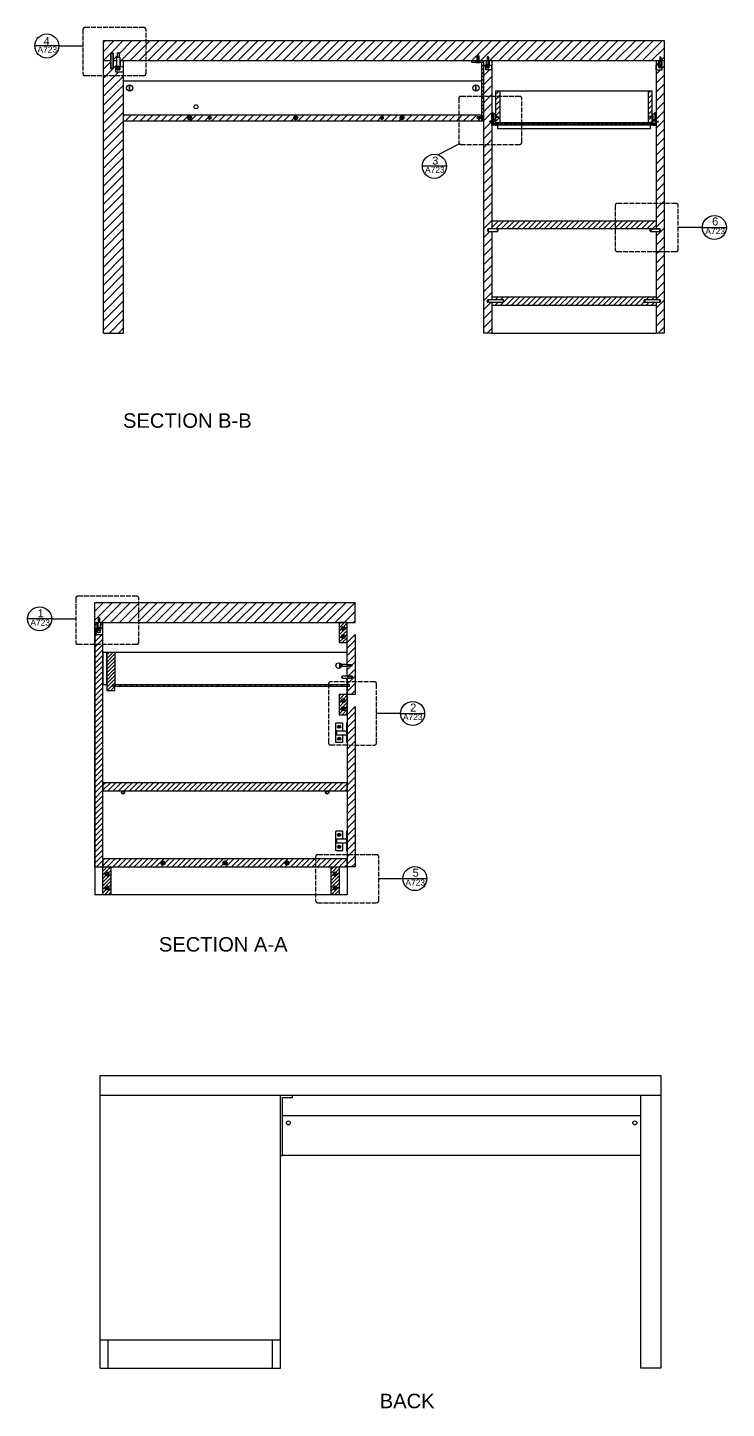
# Model space of a CAD drawing. Header units: millimetres. Extents: x 125 to 1869, y -776 to 1029.
# Drawn here: x 478.9 to 653.4, y 673.3 to 1017.9 of the extents above; entities that cross this region are included whole.
import ezdxf

# ---------------------------------------------------------------- set-up
doc = ezdxf.new("R2010")
doc.units = ezdxf.units.MM
doc.linetypes.add('ACAD_ISO02W100', pattern=[15, 12, -3])
for name, color, linetype in [('A-LINE', 200, 'Continuous'), ('A-SECT-LINE', 5, 'Continuous'), ('A-SECTION-2', 252, 'Continuous'), ('DETAILS', 2, 'Continuous'), ('G-ANNO-SIMBOLS', 4, 'Continuous'), ('G-ANNO-TEXT', 3, 'Continuous'), ('LINE', 4, 'ACAD_ISO02W100')]:
    doc.layers.add(name, color=color, linetype=linetype)
doc.styles.add('ARIAL', font='arial.ttf')
pattern_1 = [(45, (-905.13434, 778.72348), (-0.112253202, 0.112253202), [])]
pattern_2 = [(45, (-905.13434, 778.7235), (-0.4490128, 0.4490128), [])]
pattern_3 = [(45, (-841.4725, 823.2901), (-0.6735192, 0.6735192), [])]
pattern_4 = [(45, (-736.4469, 823.2901), (-0.8980256, 0.8980256), [])]
pattern_5 = [(45, (-841.47247, 823.29015), (-0.4490128, 0.4490128), [])]

# ---------------------------------------------------------------- blocks, each defined once
blk = doc.blocks.new('SIMBOL')
at = {"layer": 'G-ANNO-SIMBOLS'}
blk.add_line((500.64, 236.19), (494.64, 236.19), dxfattribs=at)
blk.add_circle((497.64, 236.19), 3, dxfattribs=at)
blk = doc.blocks.new('vite')
at = {"layer": 'DETAILS'}
for p, q in [((1492.6, 55.1), (1492.6, 59.3)), ((1502.4, 59.3), (1492.6, 59.3)), ((1492.6, 55.1), (1495, 55.1)), ((1494.2, 35.4), (1494.2, 51.1)), ((1500.8, 51.1), (1494.2, 51.1)), ((1495, 55.1), (1495, 59.3)), ((1495, 55.1), (1500, 55.1)), ((1495.3, 51.1), (1495.3, 55.1)), ((1499.7, 51.1), (1499.7, 55.1)), ((1500, 55.1), (1500, 59.3)), ((1500, 55.1), (1502.4, 55.1)), ((1500.8, 35.4), (1500.8, 51.1)), ((1502.4, 55.1), (1502.4, 59.3)), ((1494.2, 35.4), (1500.8, 35.4)), ((1495.3, 21.6), (1495.3, 35.4)), ((1496.4, 20.5), (1495.3, 21.6)), ((1495.3, 21.6), (1499.7, 21.6)), ((1496.4, 20.5), (1498.6, 20.5)), ((1498.6, 20.5), (1499.7, 21.6)), ((1499.7, 21.6), (1499.7, 35.4))]:
    blk.add_line(p, q, dxfattribs=at)
blk.add_arc((1497.5, 51.1), 8.52, 73, 73.2204, dxfattribs=at)
blk = doc.blocks.new('Phillips Flathead Screw ½ in. -top')
for p, q in [((-0.0345, 0.03448), (-0.21201, 0.03448)), ((-0.21201, 0.03448), (-0.21201, -0.03449)), ((-0.0345, 0.212), (-0.0345, 0.03448)), ((0.0345, 0.212), (-0.0345, 0.212)), ((0.0345, 0.03448), (0.0345, 0.212)), ((0.212, 0.03448), (0.0345, 0.03448)), ((0.212, -0.03449), (0.212, 0.03448)), ((-0.21201, -0.03449), (-0.0345, -0.03449)), ((-0.0345, -0.03449), (-0.0345, -0.21201)), ((-0.0345, -0.21201), (0.0345, -0.21201)), ((0.0345, -0.21201), (0.0345, -0.03449)), ((0.0345, -0.03449), (0.212, -0.03449))]:
    blk.add_line(p, q)
blk.add_circle((0, 0), 0.4375)

msp = doc.modelspace()

# ---------------------------------------------------------------- hatches: boundary and pattern name
at = {"layer": 'A-SECTION-2'}
h = msp.add_hatch(dxfattribs=at)
h.set_pattern_fill('ANSI31', color=256, scale=0.2)
h.set_pattern_definition(pattern_2)
h.paths.add_polyline_path([(590.97, 1009.67), (589.87, 1009.67), (589.87, 1009.17), (590.97, 1009.17)])
at = {"layer": 'DETAILS', "ltscale": 0.2}
h = msp.add_hatch(dxfattribs=at)
h.set_pattern_fill('ANSI31', color=256, scale=0.5)
h.paths.add_polyline_path([(637.87, 1014.67), (508.48, 1014.67), (508.48, 1009.67), (591.07, 1009.67), (591.07, 1009.74), (591.15, 1009.77), (591.15, 1009.9), (591.07, 1009.87), (591.07, 1009.91), (591.15, 1009.93), (591.15, 1010.07), (591.07, 1010.04), (591.07, 1010.08), (591.15, 1010.11), (591.15, 1010.24), (591.07, 1010.21), (591.07, 1010.25), (591.15, 1010.28), (591.15, 1010.41), (591.07, 1010.38), (591.07, 1010.42), (591.15, 1010.45), (591.15, 1010.58), (591.07, 1010.55), (591.07, 1010.59), (591.15, 1010.61), (591.15, 1010.87, -0.207291), (591.59, 1010.87), (591.59, 1010.74), (591.67, 1010.76), (591.67, 1010.73), (591.59, 1010.7), (591.59, 1010.57), (591.67, 1010.6), (591.67, 1010.56), (591.59, 1010.53), (591.59, 1010.4), (591.67, 1010.43), (591.67, 1010.39), (591.59, 1010.36), (591.59, 1010.23), (591.67, 1010.26), (591.67, 1010.22), (591.59, 1010.19), (591.59, 1010.06), (591.67, 1010.09), (591.67, 1010.05), (591.59, 1010.02), (591.59, 1009.89), (591.67, 1009.92), (591.67, 1009.88), (591.59, 1009.85), (591.59, 1009.72), (591.67, 1009.75), (591.67, 1009.67), (593.69, 1009.67), (593.69, 1010.55), (593.75, 1010.62), (593.9, 1010.62), (593.97, 1010.55), (593.97, 1009.67), (594.04, 1009.67), (636.77, 1009.67), (636.77, 1010.55), (636.84, 1010.62), (636.98, 1010.62), (637.05, 1010.55), (637.05, 1009.67), (637.12, 1009.67), (637.87, 1009.67)])
h.paths.add_polyline_path([(508.48, 1014.67), (497.87, 1014.67), (497.87, 1009.67), (499.68, 1009.67), (499.68, 1011.46), (499.68, 1011.61), (500.28, 1011.61), (500.28, 1009.67), (501.2, 1009.67), (501.2, 1010.51), (501.35, 1010.51), (501.35, 1011.66), (501.75, 1011.66), (501.75, 1010.51), (501.9, 1010.51), (501.9, 1009.67), (508.48, 1009.67)])
at = {"layer": 'DETAILS'}
h = msp.add_hatch(dxfattribs=at)
h.set_pattern_fill('ANSI31', color=256, scale=0.5)
h.set_pattern_definition([(45, (-905.1343, 778.7235), (-1.122532, 1.122532), [])])
h.paths.add_polyline_path([(502.07, 1008.22), (502.87, 1008.22), (502.87, 1009.67), (502.07, 1009.67)])
edge = h.paths.add_edge_path()
edge.add_line((501.16, 1007.67), (501.16, 1007.55))
edge.add_arc((501.3, 1007.55), 0.143, 180, 270)
edge.add_line((501.3, 1007.41), (501.84, 1007.41))
edge.add_arc((501.84, 1007.55), 0.143, 270, 360)
edge.add_line((501.99, 1007.55), (501.99, 1007.67))
edge.add_line((501.99, 1007.67), (501.16, 1007.67))
h.paths.add_polyline_path([(500.28, 1009.67), (500.28, 1007.61), (499.78, 1007.61), (499.68, 1007.74), (499.68, 1009.67), (497.87, 1009.67), (497.87, 941.67), (502.87, 941.67), (502.87, 1006.81), (500.95, 1006.81), (500.95, 1008.22), (501.07, 1008.22), (501.07, 1009.67)])
h = msp.add_hatch(dxfattribs=at)
h.set_pattern_fill('ANSI31', color=256, scale=0.2)
h.set_pattern_definition(pattern_2)
h.paths.add_polyline_path([(592.87, 1009.67), (591.77, 1009.67), (591.77, 1009.17), (592.37, 1009.17), (592.37, 995.87), (592.87, 995.87)])
h.paths.add_polyline_path([(592.37, 994.67), (592.87, 994.67), (592.87, 995.07), (592.37, 995.07)])
at = {"layer": 'DETAILS', "ltscale": 0.2}
h = msp.add_hatch(dxfattribs=at)
h.set_pattern_fill('ANSI31', color=256, scale=0.5)
h.paths.add_polyline_path([(594.87, 1009.67), (594.23, 1009.67), (594.23, 1008.51), (594.87, 1008.51)], flags=17)
h.paths.add_polyline_path([(593.43, 1009.67), (592.87, 1009.67), (592.87, 1000.76), (594.87, 1000.76), (594.87, 1007.38), (593.33, 1007.38), (593.33, 1008.51), (593.43, 1008.51)])
h.paths.add_polyline_path([(594.87, 1000.76), (592.87, 1000.76), (592.87, 988.78), (594.87, 988.78), (594.87, 994.36), (594.86, 994.36), (594.87, 994.38), (594.87, 994.4), (594.81, 994.4), (594.8, 994.36), (594.78, 994.36), (594.79, 994.4), (594.73, 994.4), (594.72, 994.36), (594.7, 994.36), (594.71, 994.4), (594.65, 994.4), (594.64, 994.36), (594.62, 994.36), (594.63, 994.4), (594.57, 994.4), (594.55, 994.36), (594.54, 994.36), (594.55, 994.4), (594.48, 994.4), (594.47, 994.36), (594.45, 994.36), (594.46, 994.4), (594.4, 994.4), (594.39, 994.36), (594.37, 994.36), (594.38, 994.4), (594.32, 994.4, -0.207291), (594.32, 994.61), (594.44, 994.61), (594.46, 994.64), (594.47, 994.64), (594.46, 994.61), (594.53, 994.61), (594.54, 994.64), (594.56, 994.64), (594.54, 994.61), (594.61, 994.61), (594.62, 994.64), (594.64, 994.64), (594.63, 994.61), (594.69, 994.61), (594.7, 994.64), (594.72, 994.64), (594.71, 994.61), (594.77, 994.61), (594.78, 994.64), (594.8, 994.64), (594.79, 994.61), (594.85, 994.61), (594.86, 994.64), (594.87, 994.64)])
h.paths.add_polyline_path([(594.87, 988.78), (592.87, 988.78), (592.87, 941.67), (594.87, 941.67), (594.87, 949.17), (594.87, 949.37), (593.78, 949.37), (593.78, 949.97), (594.87, 949.97), (594.87, 950.67), (594.87, 967.06), (593.87, 967.06), (593.87, 967.66), (594.87, 967.66), (594.87, 969.66)])
h = msp.add_hatch(dxfattribs=at)
h.set_pattern_fill('ANSI31', color=256, scale=0.5)
h.paths.add_polyline_path([(636.51, 1009.67), (635.87, 1009.67), (635.87, 1008.51), (636.51, 1008.51)], flags=17)
h.paths.add_polyline_path([(637.87, 1009.67), (637.31, 1009.67), (637.31, 1008.51), (637.41, 1008.51), (637.41, 1007.38), (635.87, 1007.38), (635.87, 994.67), (635.88, 994.64), (635.96, 994.64), (636.04, 994.64), (636.12, 994.64), (636.2, 994.64), (636.28, 994.64), (636.42, 994.61, -0.309772), (636.36, 994.31), (636.35, 994.36), (636.27, 994.36), (636.19, 994.36), (636.1, 994.36), (635.87, 994.36), (635.87, 993.78), (635.87, 974.01), (637.87, 974.01)])
h = msp.add_hatch(dxfattribs=at)
h.set_pattern_fill('ANSI31', color=256, scale=0.3)
h.paths.add_polyline_path([(634.87, 1002.17), (633.87, 1002.17), (633.87, 994.17), (634.87, 994.17), (634.87, 995.54), (634.82, 995.54), (634.81, 995.5), (634.79, 995.5), (634.74, 995.54), (634.73, 995.5), (634.71, 995.5), (634.66, 995.54), (634.65, 995.5), (634.63, 995.5), (634.58, 995.54), (634.57, 995.5), (634.55, 995.5), (634.49, 995.54), (634.48, 995.5), (634.46, 995.5), (634.41, 995.54), (634.4, 995.5), (634.38, 995.5), (634.33, 995.54), (634.32, 995.5), (634.3, 995.5), (634.25, 995.54, -0.207291), (634.25, 995.75), (634.37, 995.75), (634.38, 995.79), (634.4, 995.79), (634.39, 995.75), (634.46, 995.75), (634.47, 995.79), (634.48, 995.79), (634.47, 995.75), (634.54, 995.75), (634.55, 995.79), (634.57, 995.79), (634.56, 995.75), (634.62, 995.75), (634.63, 995.79), (634.65, 995.79), (634.64, 995.75), (634.7, 995.75), (634.71, 995.79), (634.73, 995.79), (634.72, 995.75), (634.78, 995.75), (634.79, 995.79), (634.81, 995.79), (634.8, 995.75), (634.86, 995.75), (634.87, 995.77)])
h.paths.add_polyline_path([(596.87, 1000.76), (595.87, 1000.76), (595.87, 995.77), (595.88, 995.75), (595.94, 995.75), (595.93, 995.79), (595.95, 995.79), (595.96, 995.75), (596.02, 995.75), (596.01, 995.79), (596.03, 995.79), (596.04, 995.75), (596.1, 995.75), (596.09, 995.79), (596.11, 995.79), (596.12, 995.75), (596.18, 995.75), (596.17, 995.79), (596.19, 995.79), (596.2, 995.75), (596.26, 995.75), (596.25, 995.79), (596.27, 995.79), (596.28, 995.75), (596.35, 995.75), (596.34, 995.79), (596.35, 995.79), (596.36, 995.75), (596.49, 995.75, -0.207291), (596.49, 995.54), (596.43, 995.54), (596.44, 995.5), (596.42, 995.5), (596.41, 995.54), (596.34, 995.54), (596.36, 995.5), (596.34, 995.5), (596.33, 995.54), (596.26, 995.54), (596.27, 995.5), (596.26, 995.5), (596.24, 995.54), (596.18, 995.54), (596.19, 995.5), (596.17, 995.5), (596.16, 995.54), (596.1, 995.54), (596.11, 995.5), (596.09, 995.5), (596.08, 995.54), (596.02, 995.54), (596.03, 995.5), (596.01, 995.5), (596, 995.54), (595.94, 995.54), (595.95, 995.5), (595.93, 995.5), (595.92, 995.54), (595.87, 995.54), (595.87, 995.4), (595.87, 994.17), (596.87, 994.17)])
h.paths.add_polyline_path([(596.87, 1002.17), (595.87, 1002.17), (595.87, 1000.76), (596.87, 1000.76)])
at = {"layer": 'DETAILS'}
h = msp.add_hatch(dxfattribs=at)
h.set_pattern_fill('ANSI31', color=256, scale=0.4)
h.set_pattern_definition([(45, (-905.1343, 778.7235), (-0.8980256, 0.8980256), [])])
h.paths.add_polyline_path([(591.12, 995.81), (592.37, 995.81), (592.37, 996.17), (502.87, 996.17), (502.87, 994.67), (592.37, 994.67), (592.37, 995.21), (591.12, 995.21)])
edge = h.paths.add_edge_path(flags=16)
edge.add_arc((545.87, 995.42), 0.5, 0, 360)
edge = h.paths.add_edge_path(flags=16)
edge.add_arc((567.37, 995.42), 0.4, 0, 360)
edge = h.paths.add_edge_path(flags=16)
edge.add_arc((572.37, 995.42), 0.5, 0, 360)
edge = h.paths.add_edge_path(flags=16)
edge.add_arc((524.37, 995.42), 0.4, 0, 360)
edge = h.paths.add_edge_path(flags=16)
edge.add_arc((519.37, 995.42), 0.5, 0, 360)
h = msp.add_hatch(dxfattribs=at)
h.set_pattern_fill('ANSI31', color=256, scale=0.05)
h.set_pattern_definition(pattern_1)
h.paths.add_polyline_path([(518.87, 995.42, 1), (519.87, 995.42, 1)])
h.paths.add_polyline_path([(523.97, 995.42, 1), (524.77, 995.42, 1)])
h = msp.add_hatch(dxfattribs=at)
h.set_pattern_fill('ANSI31', color=256, scale=0.05)
h.set_pattern_definition(pattern_1)
h.paths.add_polyline_path([(545.37, 995.42, 1), (546.37, 995.42, 1)])
h.paths.add_polyline_path([(566.97, 995.42, 1), (567.77, 995.42, 1)])
h.paths.add_polyline_path([(571.87, 995.42, 1), (572.87, 995.42, 1)])
at = {"layer": 'DETAILS', "ltscale": 0.2}
h = msp.add_hatch(dxfattribs=at)
h.set_pattern_fill('ANSI31', color=256, scale=0.05)
h.paths.add_polyline_path([(595.13, 996.43), (595.25, 996.43), (595.25, 996.63), (594.87, 996.63), (594.87, 994.64), (594.88, 994.64), (594.87, 994.61), (594.93, 994.61), (594.94, 994.64), (594.96, 994.64), (594.95, 994.61), (595.02, 994.61), (595.03, 994.64), (595.05, 994.64), (595.04, 994.61), (595.05, 994.61), (595.14, 994.69)])
h.paths.add_polyline_path([(595.66, 993.98), (595.14, 993.98), (595.14, 994.31), (595.05, 994.4), (594.97, 994.4), (594.96, 994.36), (594.94, 994.36), (594.96, 994.4), (594.89, 994.4), (594.88, 994.36), (594.87, 994.36), (594.87, 993.78), (594.87, 993.61), (595.66, 993.61)])
h = msp.add_hatch(dxfattribs=at)
h.set_pattern_fill('ANSI31', color=256, scale=0.05)
h.paths.add_polyline_path([(595.87, 995.4), (595.87, 995.5), (595.85, 995.5), (595.83, 995.54), (595.76, 995.54), (595.67, 995.45), (595.67, 993.61), (595.97, 993.61), (595.97, 993.67), (595.87, 993.67), (595.87, 994.17)])
h.paths.add_polyline_path([(595.87, 996.02), (595.67, 996.02), (595.67, 995.84), (595.76, 995.75), (595.77, 995.75), (595.76, 995.79), (595.78, 995.79), (595.79, 995.75), (595.86, 995.75), (595.85, 995.79), (595.86, 995.79), (595.87, 995.77)])
h.paths.add_polyline_path([(635.07, 996.02), (634.87, 996.02), (634.87, 995.77), (634.87, 995.79), (634.89, 995.79), (634.88, 995.75), (634.95, 995.75), (634.96, 995.79), (634.98, 995.79), (634.97, 995.75), (634.98, 995.75), (635.07, 995.84)])
h.paths.add_polyline_path([(635.07, 995.45), (634.98, 995.54), (634.9, 995.54), (634.89, 995.5), (634.87, 995.5), (634.87, 994.17), (634.87, 993.67), (634.77, 993.67), (634.77, 993.61), (635.07, 993.61)])
h = msp.add_hatch(dxfattribs=at)
h.set_pattern_fill('ANSI31', color=256, scale=0.05)
h.set_pattern_definition([(45, (42.14087, 0), (-0.112253202, 0.112253202), [])])
h.paths.add_polyline_path([(635.61, 996.43), (635.49, 996.43), (635.49, 996.63), (635.87, 996.63), (635.87, 994.64), (635.86, 994.64), (635.87, 994.61), (635.81, 994.61), (635.79, 994.64), (635.78, 994.64), (635.79, 994.61), (635.72, 994.61), (635.71, 994.64), (635.69, 994.64), (635.7, 994.61), (635.69, 994.61), (635.6, 994.69)])
h.paths.add_polyline_path([(635.08, 993.98), (635.6, 993.98), (635.6, 994.31), (635.69, 994.4), (635.76, 994.4), (635.78, 994.36), (635.79, 994.36), (635.78, 994.4), (635.85, 994.4), (635.86, 994.36), (635.87, 994.36), (635.87, 993.78), (635.87, 993.61), (635.08, 993.61)])
at = {"layer": 'DETAILS'}
h = msp.add_hatch(dxfattribs=at)
h.set_pattern_fill('ANSI31', color=256, scale=0.1)
h.set_pattern_definition([(45, (-731.22727, 778.72348), (-0.2245064, 0.2245064), [])])
h.paths.add_polyline_path([(634.87, 994.17), (633.87, 994.17), (595.87, 994.17), (595.87, 993.67), (634.87, 993.67)])
at = {"layer": 'DETAILS', "ltscale": 0.2}
h = msp.add_hatch(dxfattribs=at)
h.set_pattern_fill('ANSI31', color=256, scale=0.5)
h.paths.add_polyline_path([(637.87, 974.01), (635.87, 974.01), (635.87, 967.66), (636.87, 967.66), (636.87, 967.06), (635.87, 967.06), (635.87, 962.03), (637.87, 962.03)])
h.paths.add_polyline_path([(637.87, 962.03), (635.87, 962.03), (635.87, 949.97), (636.87, 949.97), (636.87, 949.37), (635.87, 949.37), (635.87, 948.67), (635.87, 941.67), (637.87, 941.67)])
at = {"layer": 'DETAILS'}
h = msp.add_hatch(dxfattribs=at)
h.set_pattern_fill('ANSI31', color=256, scale=0.3)
h.set_pattern_definition([(45, (-905.1343, 778.7235), (-0.6735192, 0.6735192), [])])
h.paths.add_polyline_path([(635.87, 948.67), (635.87, 949.37), (632.87, 949.37), (632.87, 949.97), (635.87, 949.97), (635.87, 950.67), (594.87, 950.67), (594.87, 949.97), (597.78, 949.97), (597.78, 949.37), (594.87, 949.37), (594.87, 948.67)])
h.paths.add_polyline_path([(594.87, 969.66), (594.87, 967.66), (635.87, 967.66), (635.87, 969.66)])
h = msp.add_hatch(dxfattribs=at)
h.set_pattern_fill('ANSI31', color=256, scale=0.5)
h.set_pattern_definition([(45, (-736.4469, 823.2901), (-1.122532, 1.122532), [])])
h.paths.add_polyline_path([(560.72, 869.45), (560.72, 874.45), (495.72, 874.45), (495.72, 869.45)])
h = msp.add_hatch(dxfattribs=at)
h.set_pattern_fill('ANSI31', color=256, scale=0.3)
h.set_pattern_definition(pattern_3)
h.paths.add_polyline_path([(497.22, 868.11), (497.72, 868.11), (497.72, 869.45), (497.22, 869.45)], flags=17)
h.paths.add_polyline_path([(496.09, 868.11), (496.22, 868.11), (496.22, 869.45), (495.72, 869.45), (495.72, 808.45), (497.72, 808.45), (497.72, 866.38), (496.09, 866.38)])
h = msp.add_hatch(dxfattribs=at)
h.set_pattern_fill('ANSI31', color=256, scale=0.2)
h.set_pattern_definition(pattern_5)
h.paths.add_polyline_path([(556.72, 864.45), (558.72, 864.45), (558.72, 869.45), (556.72, 869.45)])
h.paths.add_polyline_path([(556.72, 846.45), (558.72, 846.45), (558.72, 851.45), (556.72, 851.45)])
h.paths.add_polyline_path([(558.22, 849.95, -1), (557.22, 849.95, -1)], flags=16)
h.paths.add_polyline_path([(558.22, 847.95, -1), (557.22, 847.95, -1)], flags=16)
h = msp.add_hatch(dxfattribs=at)
h.set_pattern_fill('ANSI31', color=256, scale=0.08)
h.paths.add_polyline_path([(557.22, 849.95, 1), (558.22, 849.95, 1)])
h.paths.add_polyline_path([(558.22, 847.95, 1), (557.22, 847.95, 1)])
h.paths.add_polyline_path([(557.22, 867.95, 1), (558.22, 867.95, 1)])
h.paths.add_polyline_path([(557.22, 865.95, 1), (558.22, 865.95, 1)])
h = msp.add_hatch(dxfattribs=at)
h.set_pattern_fill('ANSI31', color=256, scale=0.4)
h.set_pattern_definition(pattern_4)
h.paths.add_polyline_path([(560.72, 866.45), (558.72, 864.45), (558.72, 858.88), (559.83, 858.88), (559.92, 858.79), (559.92, 858.61), (559.83, 858.53), (558.72, 858.53), (558.72, 856.04), (559.78, 856.04), (559.92, 856.04), (559.92, 855.56), (559.78, 855.56), (558.72, 855.56), (558.72, 853.95), (559.22, 853.95), (559.22, 853.45), (558.72, 853.45), (558.72, 851.45), (560.72, 851.45)])
h = msp.add_hatch(dxfattribs=at)
h.set_pattern_fill('ANSI31', color=256, scale=0.2)
h.set_pattern_definition([(45, (-736.44687, 823.29015), (-0.4490128, 0.4490128), [])])
h.paths.add_polyline_path([(500.72, 861.95), (498.72, 861.95), (498.72, 853.95), (498.72, 852.45), (500.72, 852.45), (500.72, 853.45), (500.22, 853.45), (500.22, 853.95), (500.72, 853.95)])
h = msp.add_hatch(dxfattribs=at)
h.set_pattern_fill('ANSI31', color=256, scale=0.3)
h.paths.add_polyline_path([(559.22, 853.95), (500.22, 853.95), (500.22, 853.45), (500.72, 853.45), (559.22, 853.45)])
h = msp.add_hatch(dxfattribs=at)
h.set_pattern_fill('ANSI31', color=256, scale=0.4)
h.set_pattern_definition(pattern_4)
h.paths.add_polyline_path([(560.72, 848.45), (558.72, 846.45), (558.72, 808.45), (560.72, 808.45)])
h = msp.add_hatch(dxfattribs=at)
h.set_pattern_fill('ANSI31', color=256, scale=0.3)
h.set_pattern_definition(pattern_3)
h.paths.add_polyline_path([(497.72, 829.44), (497.72, 827.44), (558.72, 827.44), (558.72, 829.44)])
h = msp.add_hatch(dxfattribs=at)
h.set_pattern_fill('ANSI31', color=256, scale=0.3)
h.set_pattern_definition(pattern_3)
h.paths.add_polyline_path([(558.72, 808.45), (558.72, 810.45), (497.72, 810.45), (497.72, 808.45)])
h.paths.add_polyline_path([(513.22, 809.45, -1), (512.22, 809.45, -1)], flags=16)
h = msp.add_hatch(dxfattribs=at)
h.set_pattern_fill('ANSI31', color=256, scale=0.08)
h.paths.add_polyline_path([(556.22, 806.7, 1), (555.22, 806.7, 1)])
h.paths.add_polyline_path([(556.22, 803.2, 1), (555.22, 803.2, 1)])
h.paths.add_polyline_path([(543.22, 809.45, 1), (544.22, 809.45, 1)])
h.paths.add_polyline_path([(512.22, 809.45, 1), (513.22, 809.45, 1)])
h.paths.add_polyline_path([(527.72, 809.45, 1), (528.72, 809.45, 1)])
h = msp.add_hatch(dxfattribs=at)
h.set_pattern_fill('ANSI31', color=256, scale=0.2)
h.set_pattern_definition(pattern_5)
h.paths.add_polyline_path([(497.72, 801.45), (499.72, 801.45), (499.72, 808.45), (497.72, 808.45)])
h.paths.add_polyline_path([(498.22, 806.7, -1), (499.22, 806.7, -1)], flags=16)
h.paths.add_polyline_path([(556.72, 808.45), (554.72, 808.45), (554.72, 801.45), (556.72, 801.45)])
h.paths.add_polyline_path([(556.22, 803.2, -1), (555.22, 803.2, -1)], flags=16)
h = msp.add_hatch(dxfattribs=at)
h.set_pattern_fill('ANSI31', color=256, scale=0.08)
h.paths.add_polyline_path([(498.22, 806.7, 1), (499.22, 806.7, 1)])
h.paths.add_polyline_path([(499.22, 803.2, 1), (498.22, 803.2, 1)])

# ---------------------------------------------------------------- linework, layer by layer
for p, q in [((497.05, 683.4), (497.05, 756.4)), ((497.05, 756.4), (637.05, 756.4)), ((637.05, 756.4), (637.05, 683.4)), ((637.05, 751.4), (497.05, 751.4)), ((542.05, 683.4), (542.05, 751.4)), ((545.05, 750.9), (545.05, 751.4)), ((632.05, 683.4), (632.05, 751.4)), ((542.55, 736.4), (542.55, 750.9)), ((542.55, 750.9), (545.05, 750.9)), ((542.55, 746.4), (632.05, 746.4)), ((542.05, 736.4), (542.55, 736.4)), ((632.05, 736.4), (542.55, 736.4)), ((497.05, 690.4), (542.05, 690.4)), ((499.05, 683.4), (499.05, 690.4)), ((540.05, 683.4), (540.05, 690.4)), ((497.05, 683.4), (542.05, 683.4)), ((637.05, 683.4), (632.05, 683.4))]:
    msp.add_line(p, q)
for centre in [(544.05, 744.58), (630.55, 744.58)]:
    msp.add_circle(centre, 0.5)
at = {"layer": 'A-LINE'}
for p, q in [((502.87, 1004.67), (592.37, 1004.67)), ((558.72, 861.95), (497.72, 861.95)), ((497.72, 853.95), (498.72, 853.95)), ((558.72, 801.45), (495.72, 801.45))]:
    msp.add_line(p, q, dxfattribs=at)
at = {"layer": 'A-LINE', "ltscale": 0.2}
for p, q in [((594.87, 941.67), (635.87, 941.67)), ((495.72, 808.45), (495.72, 801.45)), ((558.72, 808.45), (558.72, 801.45))]:
    msp.add_line(p, q, dxfattribs=at)
at = {"layer": 'A-LINE'}
for points in [[(595.87, 1002.17), (634.87, 1002.17)], [(634.37, 993.67), (634.37, 992.67), (596.37, 992.67), (596.37, 993.67)]]:
    msp.add_lwpolyline(points, dxfattribs=at)
at = {"layer": 'A-SECT-LINE'}
for p, q in [((497.87, 941.67), (497.87, 1014.67)), ((497.87, 1014.67), (637.87, 1014.67)), ((637.87, 1014.67), (637.87, 941.67)), ((497.87, 1009.67), (499.68, 1009.67)), ((500.28, 1009.67), (501.2, 1009.67)), ((501.07, 1009.67), (501.07, 1008.22)), ((501.9, 1009.67), (591.15, 1009.67)), ((502.07, 1008.22), (502.07, 1009.67)), ((502.87, 941.67), (502.87, 1009.67)), ((589.87, 1009.17), (589.87, 1009.67)), ((590.97, 1009.67), (590.97, 1009.17)), ((591.59, 1009.67), (593.62, 1009.67)), ((591.77, 1009.17), (591.77, 1009.67)), ((592.87, 941.67), (592.87, 1009.67)), ((593.43, 1009.67), (593.43, 1008.51)), ((594.04, 1009.67), (636.7, 1009.67)), ((594.23, 1008.51), (594.23, 1009.67)), ((594.87, 1009.67), (594.87, 994.64)), ((635.87, 1009.67), (635.87, 994.64)), ((636.51, 1008.51), (636.51, 1009.67)), ((637.31, 1009.67), (637.31, 1008.51)), ((592.37, 1009.17), (589.87, 1009.17)), ((592.37, 995.68), (592.37, 1009.17)), ((595.87, 995.77), (595.87, 1002.17)), ((596.87, 1002.17), (596.87, 994.17)), ((633.87, 1002.17), (633.87, 994.17)), ((502.87, 996.17), (592.37, 996.17)), ((502.87, 994.67), (592.87, 994.67)), ((592.87, 995.87), (592.37, 995.87)), ((592.37, 994.67), (592.37, 995.24)), ((592.37, 995.07), (592.87, 995.07)), ((594.87, 994.36), (594.87, 967.66)), ((595.87, 995.4), (595.87, 995.54)), ((595.87, 994.17), (595.87, 995.4)), ((634.87, 994.17), (595.87, 994.17)), ((595.87, 994.17), (595.87, 993.67)), ((596.87, 994.17), (595.87, 994.17)), ((595.87, 993.67), (634.87, 993.67)), ((633.87, 994.17), (634.87, 994.17)), ((634.87, 993.67), (634.87, 994.17)), ((635.87, 994.36), (635.87, 967.66)), ((594.87, 969.66), (635.87, 969.66)), ((594.87, 967.66), (593.87, 967.66)), ((593.87, 967.66), (593.87, 967.06)), ((593.87, 967.06), (594.87, 967.06)), ((635.87, 967.66), (594.87, 967.66)), ((594.87, 967.06), (594.87, 949.97)), ((636.87, 967.66), (635.87, 967.66)), ((635.87, 967.06), (636.87, 967.06)), ((635.87, 967.06), (635.87, 949.97)), ((636.87, 967.06), (636.87, 967.66)), ((597.78, 949.97), (593.78, 949.97)), ((593.78, 949.97), (593.78, 949.37)), ((593.78, 949.37), (597.78, 949.37)), ((594.87, 950.67), (594.87, 949.97)), ((635.87, 950.67), (594.87, 950.67)), ((594.87, 949.37), (594.87, 948.67)), ((594.87, 949.17), (594.87, 941.67)), ((594.87, 948.67), (635.87, 948.67)), ((597.78, 949.37), (597.78, 949.97)), ((636.87, 949.97), (632.87, 949.97)), ((632.87, 949.97), (632.87, 949.37)), ((632.87, 949.37), (636.87, 949.37)), ((635.87, 949.37), (635.87, 941.67)), ((636.87, 949.37), (636.87, 949.97)), ((497.87, 941.67), (502.87, 941.67)), ((594.87, 941.67), (592.87, 941.67)), ((637.87, 941.67), (635.87, 941.67)), ((495.72, 808.45), (495.72, 874.45)), ((495.72, 874.45), (560.72, 874.45)), ((560.72, 869.45), (560.72, 874.45)), ((496.22, 869.45), (496.22, 868.11)), ((497.22, 868.11), (497.22, 869.45)), ((497.72, 869.45), (560.72, 869.45)), ((558.72, 864.45), (560.72, 866.45)), ((560.72, 866.45), (560.72, 851.45)), ((497.72, 861.95), (497.72, 853.95)), ((498.72, 853.95), (498.72, 861.95)), ((500.72, 861.95), (500.72, 853.95)), ((558.72, 856.04), (558.72, 861.95)), ((558.72, 853.95), (558.72, 855.5)), ((558.72, 855.5), (558.72, 853.95)), ((500.22, 853.95), (559.22, 853.95)), ((500.22, 853.45), (500.22, 853.95)), ((559.22, 853.45), (500.22, 853.45)), ((558.72, 853.95), (559.22, 853.95)), ((558.72, 853.45), (558.72, 808.45)), ((558.72, 851.45), (558.72, 853.45)), ((560.72, 851.45), (558.72, 851.45)), ((559.22, 853.95), (559.22, 853.45)), ((559.22, 853.95), (559.22, 853.45)), ((560.72, 848.45), (558.72, 846.45)), ((560.72, 848.45), (560.72, 808.45)), ((560.72, 808.45), (558.72, 808.45))]:
    msp.add_line(p, q, dxfattribs=at)
at = {"layer": 'A-SECT-LINE', "ltscale": 0.2}
for p, q in [((499.68, 1011.46), (499.68, 1011.61)), ((499.68, 1011.61), (500.28, 1011.61)), ((499.68, 1007.61), (499.68, 1011.46)), ((500.28, 1011.61), (500.28, 1007.61)), ((637.12, 1009.67), (637.87, 1009.67)), ((500.28, 1007.61), (499.68, 1007.61)), ((634.87, 995.75), (634.87, 1002.17)), ((634.87, 994.17), (634.87, 995.54)), ((495.72, 869.45), (496.46, 869.45)), ((496.99, 869.45), (497.72, 869.45)), ((558.72, 861.95), (558.72, 864.45)), ((558.72, 856.04), (559.92, 856.04)), ((559.92, 855.56), (558.72, 855.56)), ((559.92, 856.04), (559.92, 855.56))]:
    msp.add_line(p, q, dxfattribs=at)
at = {"layer": 'A-SECT-LINE'}
for points in [[(495.72, 869.45), (495.72, 808.45), (497.72, 808.45), (497.72, 866.38)], [(497.72, 868.11), (497.72, 869.45), (497.72, 869.45)], [(556.72, 864.45), (558.72, 864.45), (558.72, 869.45), (556.72, 869.45), (556.72, 864.45)], [(556.72, 864.45), (558.72, 864.45), (558.72, 869.45), (556.72, 869.45), (556.72, 864.45)], [(500.72, 861.95), (498.72, 861.95), (498.72, 852.45), (500.72, 852.45), (500.72, 853.45)], [(558.72, 853.95), (558.72, 855.56)], [(558.72, 855.5), (558.72, 853.95)], [(500.22, 853.95), (558.72, 853.95)], [(556.72, 846.45), (558.72, 846.45), (558.72, 851.45), (556.72, 851.45), (556.72, 846.45)], [(556.72, 846.45), (558.72, 846.45), (558.72, 851.45), (556.72, 851.45), (556.72, 846.45)], [(558.72, 829.44), (497.72, 829.44), (497.72, 827.44), (558.72, 827.44), (558.72, 829.44)], [(558.72, 810.45), (497.72, 810.45), (497.72, 808.45), (558.72, 808.45), (558.72, 810.45)]]:
    msp.add_lwpolyline(points, dxfattribs=at)
for points in [[(497.72, 808.45), (499.72, 808.45), (499.72, 801.45), (497.72, 801.45)], [(554.72, 808.45), (556.72, 808.45), (556.72, 801.45), (554.72, 801.45)]]:
    msp.add_lwpolyline(points, close=True, dxfattribs=at)
for centre, radius in [((519.37, 995.42), 0.5), ((545.87, 995.42), 0.5), ((572.37, 995.42), 0.5), ((524.37, 995.42), 0.4), ((567.37, 995.42), 0.4), ((557.72, 867.95), 0.5), ((557.72, 865.95), 0.5), ((557.72, 849.95), 0.5), ((557.72, 847.95), 0.5), ((512.72, 809.45), 0.5), ((528.22, 809.45), 0.5), ((543.72, 809.45), 0.5), ((498.72, 806.7), 0.5), ((555.72, 806.7), 0.5), ((498.72, 803.2), 0.5), ((555.72, 803.2), 0.5)]:
    msp.add_circle(centre, radius, dxfattribs=at)
at = {"layer": 'DETAILS'}
for p, q in [((499.78, 1011.61), (499.68, 1011.46)), ((500.28, 1011.46), (499.68, 1011.46)), ((499.68, 1011.46), (499.68, 1007.74)), ((499.78, 1011.61), (500.18, 1011.61)), ((500.18, 1011.61), (500.28, 1011.46)), ((500.28, 1007.74), (500.28, 1011.46)), ((501.2, 1008.26), (501.2, 1010.51)), ((501.2, 1010.51), (501.9, 1010.51)), ((501.35, 1010.51), (501.35, 1011.61)), ((501.4, 1011.66), (501.7, 1011.66)), ((501.75, 1011.61), (501.75, 1010.51)), ((501.9, 1010.51), (501.9, 1008.26)), ((591.67, 1010.76), (591.07, 1010.59)), ((591.67, 1010.6), (591.07, 1010.42)), ((591.67, 1010.43), (591.07, 1010.25)), ((591.67, 1010.26), (591.07, 1010.08)), ((591.67, 1010.09), (591.07, 1009.91)), ((591.67, 1009.92), (591.07, 1009.74)), ((591.67, 1009.75), (591.07, 1009.57)), ((591.15, 1010.61), (591.15, 1010.87)), ((591.15, 1009.36), (591.15, 1010.61)), ((591.59, 1009.51), (591.59, 1010.87)), ((499.68, 1007.74), (499.78, 1007.61)), ((500.28, 1007.74), (499.68, 1007.74)), ((500.28, 1007.74), (500.18, 1007.61)), ((500.95, 1006.81), (500.95, 1008.22)), ((501.26, 1008.22), (500.95, 1008.22)), ((502.87, 1006.81), (500.95, 1006.81)), ((501.16, 1008.14), (501.16, 1007.55)), ((501.16, 1008.14), (501.26, 1008.14)), ((501.2, 1008.26), (501.9, 1008.26)), ((501.25, 1007.86), (501.85, 1007.86)), ((501.25, 1007.66), (501.25, 1007.86)), ((501.25, 1007.66), (501.85, 1007.66)), ((501.26, 1008.14), (501.26, 1008.22)), ((501.29, 1007.41), (501.84, 1007.41)), ((501.35, 1008.26), (501.35, 1007.86)), ((501.38, 1008.26), (501.73, 1008.26)), ((501.75, 1008.26), (501.75, 1007.86)), ((501.85, 1007.66), (501.85, 1007.86)), ((501.88, 1008.14), (501.88, 1008.22)), ((501.88, 1008.22), (502.87, 1008.22)), ((501.99, 1008.14), (501.88, 1008.14)), ((501.99, 1007.55), (501.99, 1008.14)), ((502.87, 1006.81), (502.87, 1008.22)), ((590.97, 1009.17), (591.15, 1009.36)), ((590.97, 1009.17), (591.77, 1009.17)), ((591.67, 1009.57), (591.07, 1009.4)), ((591.59, 1009.36), (591.59, 1009.51)), ((591.77, 1009.17), (591.59, 1009.36)), ((593.33, 1007.38), (593.33, 1008.51)), ((593.59, 1008.51), (593.33, 1008.51)), ((594.87, 1007.38), (593.33, 1007.38)), ((593.5, 1008.44), (593.5, 1007.98)), ((593.5, 1008.44), (593.59, 1008.44)), ((593.59, 1008.44), (593.59, 1008.51)), ((593.6, 1007.86), (594.05, 1007.86)), ((594.08, 1008.44), (594.08, 1008.51)), ((594.08, 1008.51), (594.87, 1008.51)), ((594.16, 1008.44), (594.08, 1008.44)), ((594.16, 1007.98), (594.16, 1008.44)), ((594.87, 1007.38), (594.87, 1008.51)), ((635.87, 1007.38), (635.87, 1008.51)), ((636.66, 1008.51), (635.87, 1008.51)), ((635.87, 1007.38), (637.41, 1007.38)), ((636.58, 1007.98), (636.58, 1008.44)), ((636.58, 1008.44), (636.66, 1008.44)), ((636.66, 1008.44), (636.66, 1008.51)), ((637.13, 1007.86), (636.69, 1007.86)), ((637.15, 1008.44), (637.15, 1008.51)), ((637.15, 1008.51), (637.41, 1008.51)), ((637.24, 1008.44), (637.15, 1008.44)), ((637.24, 1008.44), (637.24, 1007.98)), ((637.41, 1007.38), (637.41, 1008.51)), ((595.87, 996.02), (595.67, 996.02)), ((595.67, 996.02), (595.67, 995.82)), ((634.87, 996.02), (635.07, 996.02)), ((635.07, 996.02), (635.07, 995.82)), ((592.53, 995.68), (591.16, 995.68)), ((592.65, 995.24), (591.16, 995.24)), ((591.48, 995.17), (591.31, 995.76)), ((591.65, 995.17), (591.48, 995.76)), ((591.82, 995.17), (591.65, 995.76)), ((591.99, 995.17), (591.82, 995.76)), ((592.16, 995.17), (591.99, 995.76)), ((592.33, 995.17), (592.16, 995.76)), ((592.5, 995.17), (592.33, 995.76)), ((592.67, 995.17), (592.5, 995.76)), ((592.67, 995.68), (592.53, 995.68)), ((592.67, 995.24), (592.65, 995.24)), ((592.87, 995.87), (592.67, 995.68)), ((592.87, 995.07), (592.67, 995.24)), ((592.87, 995.07), (592.87, 995.87)), ((595.05, 994.61), (594.32, 994.61)), ((595.05, 994.4), (594.32, 994.4)), ((594.47, 994.64), (594.39, 994.36)), ((594.56, 994.64), (594.47, 994.36)), ((594.64, 994.64), (594.55, 994.36)), ((594.72, 994.64), (594.64, 994.36)), ((594.8, 994.64), (594.72, 994.36)), ((594.88, 994.64), (594.8, 994.36)), ((594.96, 994.64), (594.88, 994.36)), ((595.05, 994.64), (594.96, 994.36)), ((595.14, 994.69), (595.05, 994.61)), ((595.14, 994.31), (595.05, 994.4)), ((595.14, 994.69), (595.14, 994.31)), ((595.67, 995.84), (595.76, 995.75)), ((595.67, 995.84), (595.67, 995.45)), ((595.67, 995.45), (595.76, 995.54)), ((595.67, 995.47), (595.67, 993.61)), ((595.67, 993.61), (595.97, 993.61)), ((595.76, 995.79), (595.85, 995.5)), ((595.76, 995.75), (596.49, 995.75)), ((595.76, 995.54), (595.83, 995.54)), ((595.83, 995.54), (596.49, 995.54)), ((595.85, 995.79), (595.93, 995.5)), ((595.93, 995.79), (596.01, 995.5)), ((596.01, 995.79), (596.09, 995.5)), ((596.09, 995.79), (596.17, 995.5)), ((596.17, 995.79), (596.26, 995.5)), ((596.25, 995.79), (596.34, 995.5)), ((596.34, 995.79), (596.42, 995.5)), ((634.98, 995.75), (634.25, 995.75)), ((634.9, 995.54), (634.25, 995.54)), ((634.4, 995.79), (634.32, 995.5)), ((634.48, 995.79), (634.4, 995.5)), ((634.57, 995.79), (634.48, 995.5)), ((634.65, 995.79), (634.57, 995.5)), ((634.73, 995.79), (634.65, 995.5)), ((634.81, 995.79), (634.73, 995.5)), ((635.07, 993.61), (634.77, 993.61)), ((634.89, 995.79), (634.81, 995.5)), ((634.98, 995.79), (634.89, 995.5)), ((634.98, 995.54), (634.9, 995.54)), ((635.07, 995.84), (634.98, 995.75)), ((635.07, 995.45), (634.98, 995.54)), ((635.07, 995.84), (635.07, 995.45)), ((635.07, 995.47), (635.07, 993.61)), ((635.6, 994.69), (635.69, 994.61)), ((635.6, 994.69), (635.6, 994.31)), ((635.6, 994.31), (635.69, 994.4)), ((635.69, 994.64), (635.78, 994.36)), ((635.69, 994.61), (636.42, 994.61)), ((635.69, 994.4), (635.76, 994.4)), ((635.76, 994.4), (636.42, 994.4)), ((635.78, 994.64), (635.86, 994.36)), ((635.86, 994.64), (635.94, 994.36)), ((635.94, 994.64), (636.02, 994.36)), ((636.02, 994.64), (636.1, 994.36)), ((636.1, 994.64), (636.19, 994.36)), ((636.18, 994.64), (636.27, 994.36)), ((636.27, 994.64), (636.35, 994.36)), ((594.01, 967.66), (593.87, 967.56)), ((594.01, 967.06), (593.87, 967.16)), ((594.01, 967.06), (594.01, 967.66)), ((596.22, 967.66), (594.01, 967.66)), ((594.01, 967.06), (596.22, 967.06)), ((596.37, 967.56), (596.22, 967.66)), ((596.22, 967.06), (596.22, 967.66)), ((596.37, 967.16), (596.22, 967.06)), ((596.37, 967.56), (596.37, 967.16)), ((634.37, 967.56), (634.52, 967.66)), ((634.37, 967.15), (634.37, 967.56)), ((634.37, 967.15), (634.52, 967.06)), ((634.52, 967.66), (634.52, 967.06)), ((634.52, 967.06), (636.73, 967.06)), ((636.73, 967.66), (636.87, 967.56)), ((636.73, 967.66), (636.73, 967.06)), ((636.73, 967.06), (636.87, 967.15)), ((593.78, 949.87), (593.94, 949.97)), ((593.78, 949.47), (593.78, 949.87)), ((593.78, 949.47), (593.94, 949.37)), ((593.94, 949.97), (593.94, 949.37)), ((597.65, 949.97), (593.94, 949.97)), ((593.94, 949.37), (597.65, 949.37)), ((597.65, 949.97), (597.78, 949.87)), ((597.65, 949.97), (597.65, 949.37)), ((597.65, 949.37), (597.78, 949.47)), ((632.87, 949.87), (633.02, 949.97)), ((632.87, 949.47), (632.87, 949.87)), ((632.87, 949.47), (633.02, 949.37)), ((633.02, 949.97), (633.02, 949.37)), ((636.73, 949.97), (633.02, 949.97)), ((633.02, 949.37), (636.73, 949.37)), ((636.73, 949.97), (636.87, 949.87)), ((636.73, 949.97), (636.73, 949.37)), ((636.73, 949.37), (636.87, 949.47)), ((496.09, 866.38), (496.09, 868.11)), ((496.41, 868.11), (496.09, 868.11)), ((497.72, 866.38), (496.09, 866.38)), ((496.3, 868.02), (496.3, 867.2)), ((496.3, 868.02), (496.41, 868.02)), ((496.41, 868.02), (496.41, 868.11)), ((496.43, 867.06), (496.99, 867.06)), ((497.03, 868.02), (497.03, 868.11)), ((497.03, 868.11), (497.72, 868.11)), ((497.13, 868.02), (497.03, 868.02)), ((497.13, 867.2), (497.13, 868.02)), ((497.72, 866.38), (497.72, 868.11)), ((557.55, 856.04), (557.42, 855.94)), ((557.55, 855.56), (557.42, 855.66)), ((557.55, 855.56), (557.55, 856.04)), ((559.76, 856.04), (557.55, 856.04)), ((557.55, 855.56), (559.76, 855.56)), ((559.92, 855.94), (559.76, 856.04)), ((559.76, 855.56), (559.76, 856.04)), ((559.92, 855.66), (559.76, 855.56)), ((559.92, 855.94), (559.92, 855.66)), ((556.15, 842.45), (558.52, 842.45)), ((556.15, 815.45), (558.52, 815.45))]:
    msp.add_line(p, q, dxfattribs=at)
at = {"layer": 'DETAILS', "linetype": 'Continuous'}
for p, q in [((500.18, 1007.61), (499.78, 1007.61)), ((593.87, 967.16), (593.87, 967.56)), ((636.87, 967.56), (636.87, 967.15)), ((597.78, 949.87), (597.78, 949.47)), ((636.87, 949.87), (636.87, 949.47)), ((557.42, 855.66), (557.42, 855.94))]:
    msp.add_line(p, q, dxfattribs=at)
at = {"layer": 'DETAILS', "ltscale": 0.2}
for p, q in [((594.87, 996.63), (595.25, 996.63)), ((594.87, 994.61), (594.87, 996.63)), ((595.25, 996.43), (595.13, 996.43)), ((595.13, 996.43), (595.14, 993.98)), ((595.25, 996.63), (595.25, 996.43)), ((635.87, 996.63), (635.49, 996.63)), ((635.49, 996.63), (635.49, 996.43)), ((635.49, 996.43), (635.61, 996.43)), ((635.61, 996.43), (635.6, 993.98)), ((635.87, 994.61), (635.87, 996.63)), ((594.87, 993.61), (594.87, 994.4)), ((595.66, 993.61), (594.87, 993.61)), ((595.14, 993.98), (595.66, 993.98)), ((595.66, 993.98), (595.66, 993.61)), ((595.97, 993.61), (595.97, 993.67)), ((634.77, 993.61), (634.77, 993.67)), ((635.6, 993.98), (635.08, 993.98)), ((635.08, 993.98), (635.08, 993.61)), ((635.08, 993.61), (635.87, 993.61)), ((635.87, 993.61), (635.87, 994.4)), ((634.52, 967.66), (636.73, 967.66)), ((558.72, 844.35), (558.62, 844.35)), ((558.52, 844.25), (558.52, 839.62)), ((558.62, 839.52), (558.72, 839.52)), ((558.52, 817.22), (558.52, 812.6)), ((558.72, 817.32), (558.62, 817.32)), ((558.62, 812.5), (558.72, 812.5))]:
    msp.add_line(p, q, dxfattribs=at)
at = {"layer": 'DETAILS'}
for points in [[(504.26, 1003.32), (504.26, 1002.62)], [(504.41, 1003.37), (504.31, 1003.37)], [(504.46, 1002.62), (504.46, 1003.32)], [(590.76, 1003.32), (590.76, 1002.62)], [(590.91, 1003.37), (590.81, 1003.37)], [(590.96, 1002.62), (590.96, 1003.32)], [(504.46, 1002.46), (504.26, 1002.46), (504.26, 1002.36)], [(504.31, 1002.57), (504.41, 1002.57)], [(504.46, 1002.36), (504.46, 1002.36), (504.46, 1002.46)], [(590.96, 1002.46), (590.76, 1002.46), (590.76, 1002.36)], [(590.81, 1002.57), (590.91, 1002.57)], [(590.96, 1002.36), (590.96, 1002.36), (590.96, 1002.46)], [(595.67, 995.82), (595.67, 996.39), (595.17, 996.39), (595.17, 995.33)], [(635.07, 995.82), (635.07, 996.39), (635.57, 996.39), (635.57, 995.33)], [(595.64, 994.16), (595.64, 994.77), (595.14, 994.77), (595.14, 993.98)], [(595.17, 995.33), (595.17, 994.89), (595.67, 994.89), (595.67, 995.47)], [(595.64, 993.98), (595.64, 994.16)], [(635.57, 995.33), (635.57, 994.89), (635.07, 994.89), (635.07, 995.47)], [(635.1, 994.16), (635.1, 994.77), (635.6, 994.77), (635.6, 993.98)], [(635.1, 993.98), (635.1, 994.16)], [(557.52, 844.35), (555.92, 844.35)], [(555.82, 844.25), (555.82, 839.65)], [(556.05, 842.35), (556.05, 841.55)], [(556.15, 841.45), (558.52, 841.45)], [(557.62, 842.45), (557.62, 844.25)], [(557.62, 839.65), (557.62, 841.45)], [(555.92, 839.55), (557.53, 839.55)], [(555.82, 817.25), (555.82, 812.65)], [(557.52, 817.35), (555.92, 817.35)], [(557.62, 815.45), (557.62, 817.25)], [(556.05, 815.35), (556.05, 814.55)], [(556.15, 814.45), (558.52, 814.45)], [(557.62, 812.65), (557.62, 814.45)], [(555.92, 812.55), (557.53, 812.55)]]:
    msp.add_lwpolyline(points, dxfattribs=at)
for centre, radius in [((504.37, 1002.85), 0.768), ((590.87, 1002.85), 0.768), ((520.96, 998.16), 0.5), ((556.59, 858.7), 0.687), ((502.72, 827.04), 0.4), ((502.72, 827.04), 0.3), ((553.72, 827.04), 0.4), ((553.72, 827.04), 0.3)]:
    msp.add_circle(centre, radius, dxfattribs=at)
for centre, radius, start, end in [((501.4, 1011.61), 0.05, 90, 180), ((501.7, 1011.61), 0.05, 0, 90), ((591.37, 1010.36), 0.553, 66.578, 113.422), ((501.3, 1007.55), 0.143, 180, 270), ((501.84, 1007.55), 0.143, 270, 0), ((593.62, 1007.98), 0.114, 180, 270), ((594.05, 1007.98), 0.114, 270, 0), ((636.69, 1007.98), 0.114, 180, 270), ((637.12, 1007.98), 0.114, 270, 0), ((504.31, 1003.32), 0.05, 90, 180), ((504.41, 1003.32), 0.05, 0, 90), ((590.81, 1003.32), 0.05, 90, 180), ((590.91, 1003.32), 0.05, 0, 90), ((504.31, 1002.62), 0.05, 180, 270), ((504.36, 1002.42), 0.115, 209.8137, 330.1863), ((504.41, 1002.62), 0.05, 270, 0), ((590.81, 1002.62), 0.05, 180, 270), ((590.86, 1002.42), 0.115, 209.8137, 330.1863), ((590.91, 1002.62), 0.05, 270, 0), ((591.67, 995.46), 0.553, 156.578, 203.422), ((594.56, 994.5), 0.265, 156.578, 203.422), ((596.24, 995.64), 0.265, 336.578, 23.422), ((634.49, 995.64), 0.265, 156.578, 203.422), ((636.17, 994.5), 0.265, 336.578, 23.422), ((496.45, 867.2), 0.143, 180, 270), ((496.99, 867.2), 0.143, 270, 0), ((555.92, 844.25), 0.1, 90, 180), ((557.52, 844.25), 0.1, 0, 90), ((556.15, 842.35), 0.1, 90, 180), ((556.15, 841.55), 0.1, 180, 270.3978), ((555.92, 839.65), 0.1, 180, 270.0099), ((557.52, 839.65), 0.1, 268.4376, 1.2192), ((555.92, 817.25), 0.1, 90, 180), ((557.52, 817.25), 0.1, 0, 90), ((556.15, 815.35), 0.1, 90, 180), ((556.15, 814.55), 0.1, 180, 270.3978), ((555.92, 812.65), 0.1, 180, 270.0099), ((557.52, 812.65), 0.1, 268.4376, 1.2192)]:
    msp.add_arc(centre, radius, start, end, dxfattribs=at)
at = {"layer": 'DETAILS', "ltscale": 0.2}
for centre, start, end in [((558.62, 844.25), 90, 180), ((558.62, 839.62), 180, 270), ((558.62, 817.22), 90, 180), ((558.62, 812.6), 180, 270)]:
    msp.add_arc(centre, 0.1, start, end, dxfattribs=at)
at = {"layer": 'G-ANNO-SIMBOLS'}
for p, q in [((486.71, 1013.33), (492.71, 1013.33)), ((581.36, 986.17), (586.7, 988.92)), ((647.42, 968.02), (641.41, 968.02)), ((484.9, 870.36), (490.91, 870.36)), ((572.06, 846.75), (566.05, 846.75)), ((572.62, 805.52), (566.61, 805.52))]:
    msp.add_line(p, q, dxfattribs=at)
at = {"layer": 'LINE', "ltscale": 0.1}
for points in [[(492.71, 1006.44, 0.414214), (493.21, 1005.94), (507.98, 1005.94, 0.414214), (508.48, 1006.44), (508.48, 1017.42, 0.414214), (507.98, 1017.92), (493.21, 1017.92, 0.414214), (492.71, 1017.42)], [(586.56, 989.28, 0.414214), (587.06, 988.78), (601.82, 988.78, 0.414214), (602.32, 989.28), (602.32, 1000.26, 0.414214), (601.82, 1000.76), (587.06, 1000.76, 0.414214), (586.56, 1000.26)], [(625.64, 962.53, 0.414214), (626.14, 962.03), (640.91, 962.03, 0.414214), (641.41, 962.53), (641.41, 973.51, 0.414214), (640.91, 974.01), (626.14, 974.01, 0.414214), (625.64, 973.51)], [(490.91, 864.51, 0.414214), (491.41, 864.01), (506.18, 864.01, 0.414214), (506.68, 864.51), (506.68, 875.49, 0.414214), (506.18, 875.99), (491.41, 875.99, 0.414214), (490.91, 875.49)], [(554.59, 854.67, 0.414214), (554.09, 854.17), (554.04, 839.4, 0.414214), (554.54, 838.9), (565.52, 838.86, 0.414214), (566.02, 839.36), (566.07, 854.13, 0.414214), (565.57, 854.63)], [(550.84, 800.03, 0.414214), (551.34, 799.53), (566.11, 799.53, 0.414214), (566.61, 800.03), (566.61, 811.01, 0.414214), (566.11, 811.51), (551.34, 811.51, 0.414214), (550.84, 811.01)]]:
    msp.add_lwpolyline(points, format="xyb", close=True, dxfattribs=at)

# ---------------------------------------------------------------- block references
at = {"xscale": 0.08000000000000002, "yscale": 0.08000000000000002, "zscale": 0.08000000000000002}
for p, rotation in [((616.52, 872.28), 180), ((561.56, 738.9), 89.99999999999999)]:
    msp.add_blockref('vite', p, dxfattribs=dict(at, rotation=rotation))
at = {"layer": 'DETAILS', "yscale": 0.06400000000000002, "zscale": 0.06400000000000002, "rotation": 180}
for p, xscale in [((689.67, 1011.93), 0.06400000000000002), ((541.07, 1011.93), -0.06400000000000002)]:
    msp.add_blockref('vite', p, dxfattribs=dict(at, xscale=xscale))
at = {"layer": 'DETAILS', "xscale": 0.9, "yscale": 0.9, "zscale": 0.9}
for p in [(556.72, 843.45), (556.72, 840.45), (556.72, 816.45), (556.72, 813.45)]:
    msp.add_blockref('Phillips Flathead Screw ½ in. -top', p, dxfattribs=at)
at = {"layer": 'G-ANNO-SIMBOLS'}
for p in [(-13.94, 777.14), (82.85, 747.11), (-15.74, 634.17)]:
    msp.add_blockref('SIMBOL', p, dxfattribs=at)
for p, rotation in [((1148.06, 1204.21), 180.0000000000007), ((1072.7, 1082.94), 180), ((1073.26, 1041.72), 180)]:
    msp.add_blockref('SIMBOL', p, dxfattribs=dict(at, rotation=rotation))

# ---------------------------------------------------------------- texts
at = {"layer": 'G-ANNO-SIMBOLS', "attachment_point": 1}
for s, width, insert, char_height in [('{\\fArial|b0|i0|c0|p34;A723}', 1.7051, (481.37, 1013.19), 1.5), ('{\\fArial|b0|i0|c0|p34;A723}', 1.7051, (578.16, 983.17), 1.5), ('{\\fArial|b0|i0|c0|p34;A723}', 1.7051, (648.16, 967.88), 1.5), ('{\\fArial|b0|i0|c0|p34;1}', 2.974, (481.39, 872.78), 2), ('{\\fArial|b0|i0|c0|p34;A723}', 1.7051, (479.61, 870.19), 1.5), ('{\\fArial|b0|i0|c0|p34;A723}', 1.7051, (572.64, 846.6), 1.5), ('{\\fArial|b0|i0|c0|p34;A723}', 1.7051, (573.26, 805.3), 1.5)]:
    msp.add_mtext_dynamic_manual_height_columns(s, width=width, gutter_width=12.5, heights=[0], dxfattribs=dict(at, insert=insert, char_height=char_height))
at = {"layer": 'G-ANNO-SIMBOLS', "char_height": 2, "attachment_point": 1, "style": 'ARIAL'}
for s, width, insert in [('4', 2.2213, (482.88, 1015.55)), ('3', 2.5846, (579.93, 985.73)), ('6', 6.5693, (649.84, 970.54)), ('2', 2.7408, (574.41, 849.21)), ('5', 2.2296, (575.04, 808))]:
    msp.add_mtext_dynamic_manual_height_columns(s, width=width, gutter_width=2.5, heights=[0], dxfattribs=dict(at, insert=insert))
at = {"layer": 'G-ANNO-TEXT', "char_height": 3.6, "attachment_point": 1}
for s, width, insert in [('{\\fArial|b0|i0|c0|p34;SECTION B-B}', 104.6185, (502.73, 921.65)), ('{\\fArial|b0|i0|c0|p34;SECTION A-A}', 104.6185, (511.69, 790.93)), ('{\\fArial|b0|i0|c0|p34;BACK}', 128.0334, (566.85, 676.97))]:
    msp.add_mtext_dynamic_manual_height_columns(s, width=width, gutter_width=12.5, heights=[0], dxfattribs=dict(at, insert=insert))

doc.saveas('drawing.dxf')
